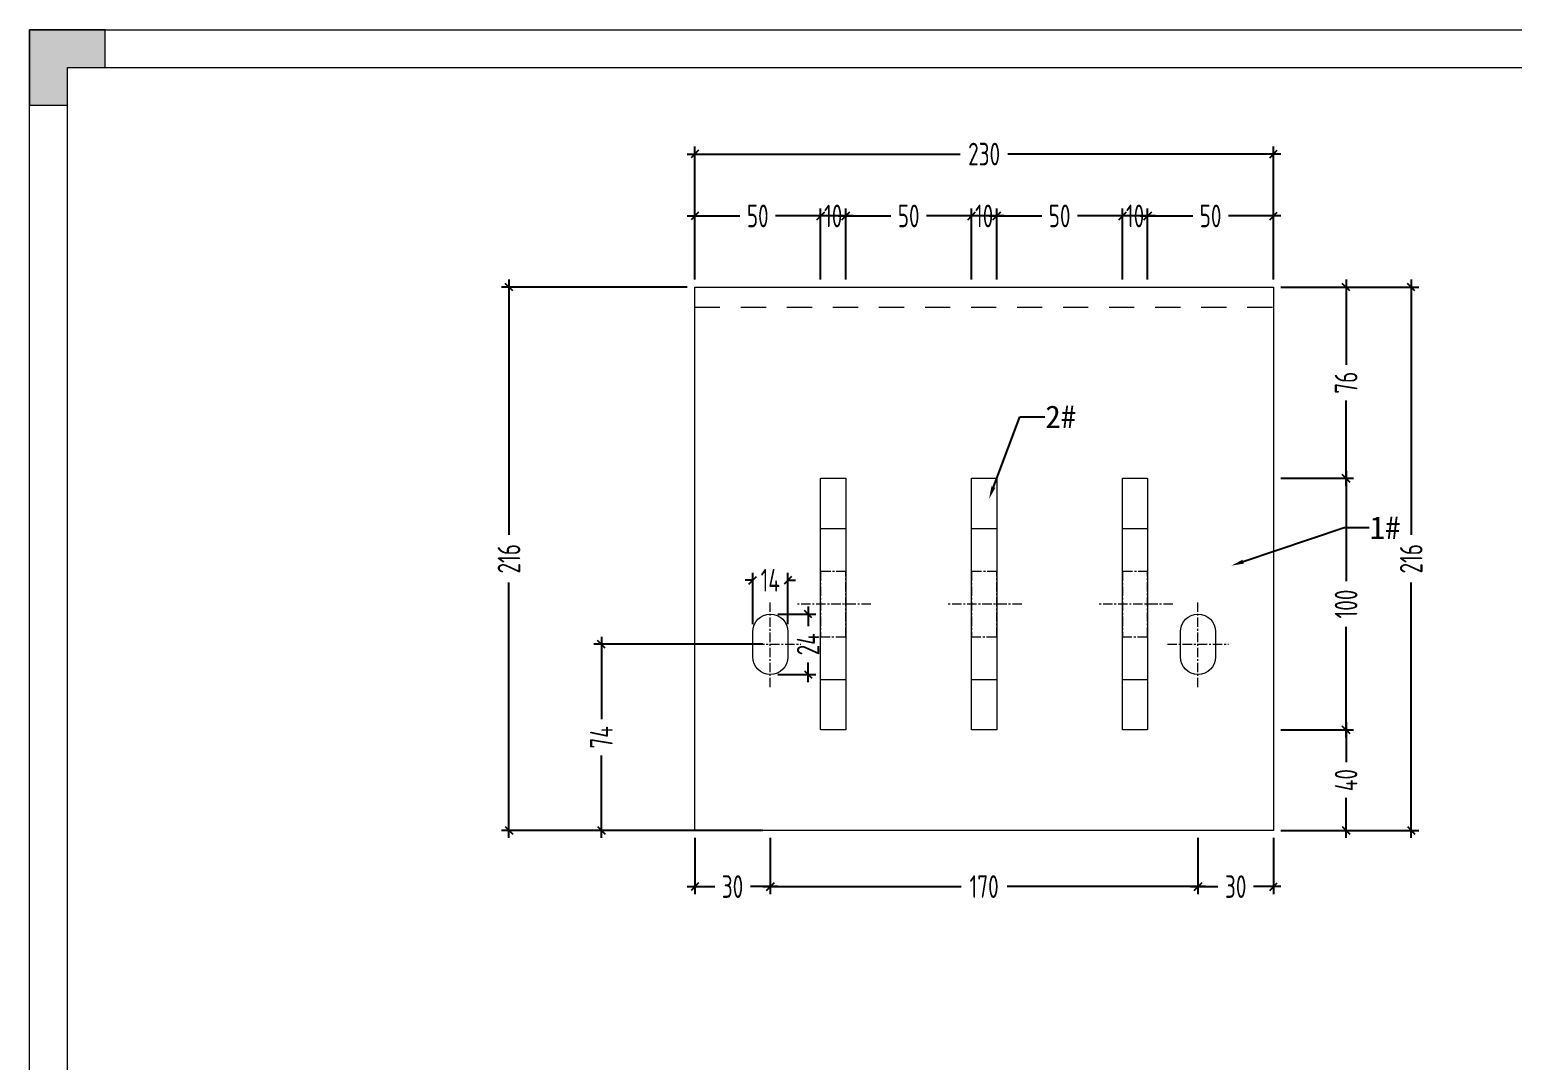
# Model space of a CAD drawing. Header units: millimetres. Extents: x 4 to 2106212, y -117026 to 198097.
# Drawn here: x 2096450 to 2097039, y 189629 to 190038 of the extents above; entities that cross this region are included whole.
import ezdxf
from ezdxf import colors
from ezdxf.entities.mleader import LeaderData, LeaderLine
from ezdxf.math import Vec2, Vec3

# ---------------------------------------------------------------- set-up
doc = ezdxf.new("R2010")
doc.units = ezdxf.units.MM
doc.linetypes.add('CENTER', pattern=[0.6, 0.375, -0.075, 0.075, -0.075])
doc.linetypes.add('CENTER2', pattern=[28.575, 19.05, -3.175, 3.175, -3.175])
doc.layers.add('HR-dimension', color=9, linetype='Continuous')
doc.layers.add('标注', color=9, linetype='Continuous')
for name, color, linetype, lineweight in [('加强板', 140, 'Continuous', 18), ('图框', 7, 'Continuous', 13), ('文本', 3, 'Continuous', 13), ('结构', 4, 'Continuous', 18), ('虚线', 1, 'CENTER2', 0)]:
    doc.layers.add(name, color=color, linetype=linetype, lineweight=lineweight)
doc.styles.add('Arial', font='arial.ttf')
doc.styles.add('hztxt', font='ros1.shx', dxfattribs={"width": 0.8, "bigfont": 'hztxt.shx'})
doc.dimstyles.new('DIM-3', dxfattribs={"dimscale": 3, "dimtxt": 3, "dimasz": 1, "dimexe": 1, "dimexo": 1, "dimgap": 1, "dimtad": 0, "dimdec": 1, "dimrnd": 0.0005, "dimzin": 9, "dimdsep": 46, "dimtxsty": 'hztxt', "dimblk": 'OBLIQUE', "dimcen": 0, "dimdle": 1, "dimclrd": 9, "dimclre": 9, "dimclrt": 2, "dimazin": 2, "dimtfac": 1, "dimtdec": 1, "dimtofl": 0, "dimtmove": 0, "dimatfit": 3, "dimfxl": 1, "dimarcsym": 2})

# ---------------------------------------------------------------- blocks, each defined once
blk = doc.blocks.new('GW-TK')
at = {"layer": '图框', "linetype": 'Continuous', "lineweight": 0}
h = blk.add_hatch(color=256, dxfattribs=at)
h.dxf.hatch_style = 1
h.paths.add_polyline_path([(927183.55, 464715.01), (927183.55, 464705.01), (927188.55, 464705.01), (927188.55, 464710.01), (927193.56, 464710.01), (927193.56, 464715.01)])
blk.add_lwpolyline([(927188.55, 464705.01), (927188.55, 464710.01), (927193.56, 464710.01), (927193.56, 464715.01), (927183.55, 464715.01), (927183.55, 464705.01)], close=True, dxfattribs=at)
at = {"layer": '图框'}
for points in [[(927183.55, 464715.01), (927603.55, 464715.01), (927603.55, 464418.01), (927183.55, 464418.01)], [(927188.55, 464710.01), (927598.55, 464710.01), (927598.55, 464423.01), (927188.55, 464423.01)]]:
    blk.add_lwpolyline(points, close=True, dxfattribs=at)
blk = doc.blocks.new('_Oblique')
at = {"color": 0, "linetype": 'ByBlock', "lineweight": -2}
blk.add_line((-0.5, -0.5), (0.5, 0.5), dxfattribs=at)
blk = doc.blocks.new('*D1831')
at = {"layer": 'Defpoints', "color": 0, "ltscale": 10, "transparency": 16777216}
for p in [(2096640.15, 189935.96), (2096714.01, 189935.96), (2096714.01, 189719.96)]:
    blk.add_point(p, dxfattribs=at)
at = {"layer": 'HR-dimension', "color": 9, "lineweight": -2, "ltscale": 10, "transparency": 16777216}
for p, q in [((2096711.01, 189935.96), (2096637.15, 189935.96)), ((2096640.15, 189938.96), (2096640.15, 189837.44)), ((2096640.15, 189716.96), (2096640.15, 189818.48)), ((2096711.01, 189719.96), (2096637.15, 189719.96))]:
    blk.add_line(p, q, dxfattribs=at)
at = {"layer": 'HR-dimension', "color": 9, "lineweight": -2, "ltscale": 10, "transparency": 16777216, "xscale": 3, "yscale": 3, "zscale": 3}
for p, rotation in [((2096640.15, 189935.96), 90), ((2096640.15, 189719.96), 270)]:
    blk.add_blockref('_Oblique', p, dxfattribs=dict(at, rotation=rotation))
at = {"layer": 'HR-dimension', "color": 2, "ltscale": 10, "transparency": 16777216, "insert": (2096640.15, 189827.96), "char_height": 9, "attachment_point": 5, "rotation": 90, "style": 'hztxt'}
blk.add_mtext('216', dxfattribs=at)
blk = doc.blocks.new('*D1832')
at = {"layer": 'Defpoints', "color": 0, "ltscale": 10, "transparency": 16777216}
for p in [(2096714.01, 189988.85), (2096714.01, 189935.96), (2096944.01, 189935.96)]:
    blk.add_point(p, dxfattribs=at)
at = {"layer": 'HR-dimension', "color": 9, "lineweight": -2, "ltscale": 10, "transparency": 16777216}
for p, q in [((2096711.01, 189988.85), (2096819.53, 189988.85)), ((2096714.01, 189938.96), (2096714.01, 189991.85)), ((2096947.01, 189988.85), (2096838.49, 189988.85)), ((2096944.01, 189938.96), (2096944.01, 189991.85))]:
    blk.add_line(p, q, dxfattribs=at)
at = {"layer": 'HR-dimension', "color": 9, "lineweight": -2, "ltscale": 10, "transparency": 16777216, "xscale": 3, "yscale": 3, "zscale": 3, "rotation": 180}
blk.add_blockref('_Oblique', (2096714.01, 189988.85), dxfattribs=at)
at = {"layer": 'HR-dimension', "color": 9, "lineweight": -2, "ltscale": 10, "transparency": 16777216, "xscale": 3, "yscale": 3, "zscale": 3}
blk.add_blockref('_Oblique', (2096944.01, 189988.85), dxfattribs=at)
at = {"layer": 'HR-dimension', "color": 2, "ltscale": 10, "transparency": 16777216, "insert": (2096829.01, 189988.85), "char_height": 9, "attachment_point": 5, "style": 'hztxt'}
blk.add_mtext('230', dxfattribs=at)
blk = doc.blocks.new('*U1814')
at = {"layer": '虚线', "color": 252}
blk.add_lwpolyline([(0, -5), (0, 5)], dxfattribs=at)
blk = doc.blocks.new('*U1815')
at = {"color": 0, "linetype": 'ByBlock', "lineweight": -2, "transparency": 16777216}
for p in [(0, 219.6), (0, 201.3), (0, 183), (0, 164.7), (0, 146.4), (0, 128.1), (0, 109.8), (0, 91.5), (0, 73.2), (0, 54.9), (0, 36.6), (0, 18.3), (0, 0)]:
    blk.add_blockref('*U1814', p, dxfattribs=at)
blk = doc.blocks.new('*D1821')
at = {"layer": 'Defpoints', "color": 0, "ltscale": 10, "transparency": 16777216}
for p in [(2096944.01, 189964.26), (2096894.01, 189935.96), (2096944.01, 189935.96)]:
    blk.add_point(p, dxfattribs=at)
at = {"layer": 'HR-dimension', "color": 9, "lineweight": -2, "ltscale": 10, "transparency": 16777216}
for p, q in [((2096894.01, 189938.96), (2096894.01, 189967.26)), ((2096944.01, 189938.96), (2096944.01, 189967.26)), ((2096891.01, 189964.26), (2096911.93, 189964.26)), ((2096947.01, 189964.26), (2096926.09, 189964.26))]:
    blk.add_line(p, q, dxfattribs=at)
at = {"layer": 'HR-dimension', "color": 9, "lineweight": -2, "ltscale": 10, "transparency": 16777216, "xscale": 3, "yscale": 3, "zscale": 3, "rotation": 180}
blk.add_blockref('_Oblique', (2096894.01, 189964.26), dxfattribs=at)
at = {"layer": 'HR-dimension', "color": 9, "lineweight": -2, "ltscale": 10, "transparency": 16777216, "xscale": 3, "yscale": 3, "zscale": 3}
blk.add_blockref('_Oblique', (2096944.01, 189964.26), dxfattribs=at)
at = {"layer": 'HR-dimension', "color": 2, "ltscale": 10, "transparency": 16777216, "insert": (2096919.01, 189964.26), "char_height": 9, "attachment_point": 5, "style": 'hztxt'}
blk.add_mtext('50', dxfattribs=at)
blk = doc.blocks.new('*D1827')
at = {"color": 9, "lineweight": -2, "transparency": 16777216}
for p, q in [((2096714.01, 189716.96), (2096714.01, 189694.63)), ((2096744.01, 189716.96), (2096744.01, 189694.63)), ((2096711.01, 189697.63), (2096721.93, 189697.63)), ((2096747.01, 189697.63), (2096736.09, 189697.63))]:
    blk.add_line(p, q, dxfattribs=at)
at = {"layer": 'Defpoints', "color": 0, "transparency": 16777216}
for p in [(2096714.01, 189719.96), (2096744.01, 189719.96), (2096714.01, 189697.63)]:
    blk.add_point(p, dxfattribs=at)
at = {"color": 9, "lineweight": -2, "transparency": 16777216, "xscale": 3, "yscale": 3, "zscale": 3, "rotation": 180}
blk.add_blockref('_Oblique', (2096714.01, 189697.63), dxfattribs=at)
at = {"color": 9, "lineweight": -2, "transparency": 16777216, "xscale": 3, "yscale": 3, "zscale": 3}
blk.add_blockref('_Oblique', (2096744.01, 189697.63), dxfattribs=at)
at = {"color": 2, "transparency": 16777216, "insert": (2096729.01, 189697.63), "char_height": 9, "attachment_point": 5, "style": 'hztxt'}
blk.add_mtext('30', dxfattribs=at)
blk = doc.blocks.new('*D1828')
at = {"color": 9, "lineweight": -2, "transparency": 16777216}
for p, q in [((2096744.01, 189716.96), (2096744.01, 189694.63)), ((2096914.01, 189716.96), (2096914.01, 189694.63)), ((2096741.01, 189697.63), (2096819.89, 189697.63)), ((2096917.01, 189697.63), (2096838.13, 189697.63))]:
    blk.add_line(p, q, dxfattribs=at)
at = {"layer": 'Defpoints', "color": 0, "transparency": 16777216}
for p in [(2096744.01, 189719.96), (2096914.01, 189719.96), (2096914.01, 189697.63)]:
    blk.add_point(p, dxfattribs=at)
at = {"color": 9, "lineweight": -2, "transparency": 16777216, "xscale": 3, "yscale": 3, "zscale": 3, "rotation": 180}
blk.add_blockref('_Oblique', (2096744.01, 189697.63), dxfattribs=at)
at = {"color": 9, "lineweight": -2, "transparency": 16777216, "xscale": 3, "yscale": 3, "zscale": 3}
blk.add_blockref('_Oblique', (2096914.01, 189697.63), dxfattribs=at)
at = {"color": 2, "transparency": 16777216, "insert": (2096829.01, 189697.63), "char_height": 9, "attachment_point": 5, "style": 'hztxt'}
blk.add_mtext('170', dxfattribs=at)
blk = doc.blocks.new('*D1816')
at = {"color": 9, "lineweight": -2, "transparency": 16777216}
for p, q in [((2096914.01, 189716.96), (2096914.01, 189694.63)), ((2096944.01, 189716.96), (2096944.01, 189694.63)), ((2096911.01, 189697.63), (2096921.93, 189697.63)), ((2096947.01, 189697.63), (2096936.09, 189697.63))]:
    blk.add_line(p, q, dxfattribs=at)
at = {"layer": 'Defpoints', "color": 0, "transparency": 16777216}
for p in [(2096914.01, 189719.96), (2096944.01, 189719.96), (2096944.01, 189697.63)]:
    blk.add_point(p, dxfattribs=at)
at = {"color": 9, "lineweight": -2, "transparency": 16777216, "xscale": 3, "yscale": 3, "zscale": 3, "rotation": 180}
blk.add_blockref('_Oblique', (2096914.01, 189697.63), dxfattribs=at)
at = {"color": 9, "lineweight": -2, "transparency": 16777216, "xscale": 3, "yscale": 3, "zscale": 3}
blk.add_blockref('_Oblique', (2096944.01, 189697.63), dxfattribs=at)
at = {"color": 2, "transparency": 16777216, "insert": (2096929.01, 189697.63), "char_height": 9, "attachment_point": 5, "style": 'hztxt'}
blk.add_mtext('30', dxfattribs=at)
blk = doc.blocks.new('*D1824')
at = {"color": 9, "lineweight": -2, "transparency": 16777216}
for p, q in [((2096747.01, 189805.96), (2096762.06, 189805.96)), ((2096759.06, 189808.96), (2096759.06, 189801.16)), ((2096747.01, 189781.96), (2096762.06, 189781.96)), ((2096759.06, 189778.96), (2096759.06, 189786.76))]:
    blk.add_line(p, q, dxfattribs=at)
at = {"layer": 'Defpoints', "color": 0, "transparency": 16777216}
for p in [(2096744.01, 189805.96), (2096744.01, 189781.96), (2096759.06, 189781.96)]:
    blk.add_point(p, dxfattribs=at)
at = {"color": 9, "lineweight": -2, "transparency": 16777216, "xscale": 3, "yscale": 3, "zscale": 3}
for p, rotation in [((2096759.06, 189805.96), 90), ((2096759.06, 189781.96), 270)]:
    blk.add_blockref('_Oblique', p, dxfattribs=dict(at, rotation=rotation))
at = {"color": 2, "transparency": 16777216, "insert": (2096759.06, 189793.96), "char_height": 9, "attachment_point": 5, "rotation": 90, "style": 'hztxt'}
blk.add_mtext('24', dxfattribs=at)
blk = doc.blocks.new('*D1825')
at = {"color": 9, "lineweight": -2, "transparency": 16777216}
for p, q in [((2096737.01, 189819.41), (2096734.01, 189819.41)), ((2096737.01, 189801.96), (2096737.01, 189822.41)), ((2096751.01, 189801.96), (2096751.01, 189822.41)), ((2096751.01, 189819.41), (2096754.01, 189819.41))]:
    blk.add_line(p, q, dxfattribs=at)
at = {"layer": 'Defpoints', "color": 0, "transparency": 16777216}
for p in [(2096737.01, 189819.41), (2096737.01, 189798.96), (2096751.01, 189798.96)]:
    blk.add_point(p, dxfattribs=at)
at = {"color": 9, "lineweight": -2, "transparency": 16777216, "xscale": 3, "yscale": 3, "zscale": 3}
blk.add_blockref('_Oblique', (2096737.01, 189819.41), dxfattribs=at)
at = {"color": 9, "lineweight": -2, "transparency": 16777216, "xscale": 3, "yscale": 3, "zscale": 3, "rotation": 180}
blk.add_blockref('_Oblique', (2096751.01, 189819.41), dxfattribs=at)
at = {"color": 2, "transparency": 16777216, "insert": (2096744.01, 189819.41), "char_height": 9, "attachment_point": 5, "style": 'hztxt'}
blk.add_mtext('14', dxfattribs=at)
blk = doc.blocks.new('*U1812')
at = {"layer": '结构', "color": 4}
blk.add_lwpolyline([(-7, -5), (-7, 5, -1), (7, 5), (7, -5, -1)], format="xyb", close=True, dxfattribs=at)
at = {"layer": '虚线', "color": 1, "linetype": 'CENTER', "ltscale": 10}
for p, q in [((0, -17.1), (0, 17.1)), ((-12.1, 0), (12.1, 0))]:
    blk.add_line(p, q, dxfattribs=at)
blk = doc.blocks.new('*U1813')
at = {"color": 0, "linetype": 'ByBlock', "lineweight": -2, "transparency": 16777216}
for p in [(0, 0), (170, 0)]:
    blk.add_blockref('*U1812', p, dxfattribs=at)
blk = doc.blocks.new('*D1845')
at = {"color": 9, "lineweight": -2, "transparency": 16777216}
for p, q in [((2096947.01, 189859.96), (2096975.89, 189859.96)), ((2096972.89, 189862.96), (2096972.89, 189819.08)), ((2096972.89, 189756.96), (2096972.89, 189800.84)), ((2096947.01, 189759.96), (2096975.89, 189759.96))]:
    blk.add_line(p, q, dxfattribs=at)
at = {"layer": 'Defpoints', "color": 0, "transparency": 16777216}
for p in [(2096944.01, 189859.96), (2096944.01, 189759.96), (2096972.89, 189759.96)]:
    blk.add_point(p, dxfattribs=at)
at = {"color": 9, "lineweight": -2, "transparency": 16777216, "xscale": 3, "yscale": 3, "zscale": 3}
for p, rotation in [((2096972.89, 189859.96), 90), ((2096972.89, 189759.96), 270)]:
    blk.add_blockref('_Oblique', p, dxfattribs=dict(at, rotation=rotation))
at = {"color": 2, "transparency": 16777216, "insert": (2096972.89, 189809.96), "char_height": 9, "attachment_point": 5, "rotation": 90, "style": 'hztxt'}
blk.add_mtext('100', dxfattribs=at)
blk = doc.blocks.new('*D1846')
at = {"color": 9, "lineweight": -2, "transparency": 16777216}
for p, q in [((2096947.01, 189935.96), (2096975.89, 189935.96)), ((2096972.89, 189938.96), (2096972.89, 189905.04)), ((2096972.89, 189856.96), (2096972.89, 189890.88)), ((2096947.01, 189859.96), (2096975.89, 189859.96))]:
    blk.add_line(p, q, dxfattribs=at)
at = {"layer": 'Defpoints', "color": 0, "transparency": 16777216}
for p in [(2096944.01, 189935.96), (2096972.89, 189935.96), (2096944.01, 189859.96)]:
    blk.add_point(p, dxfattribs=at)
at = {"color": 9, "lineweight": -2, "transparency": 16777216, "xscale": 3, "yscale": 3, "zscale": 3}
for p, rotation in [((2096972.89, 189935.96), 90), ((2096972.89, 189859.96), 270)]:
    blk.add_blockref('_Oblique', p, dxfattribs=dict(at, rotation=rotation))
at = {"color": 2, "transparency": 16777216, "insert": (2096972.89, 189897.96), "char_height": 9, "attachment_point": 5, "rotation": 90, "style": 'hztxt'}
blk.add_mtext('76', dxfattribs=at)
blk = doc.blocks.new('*D1847')
at = {"color": 9, "lineweight": -2, "transparency": 16777216}
for p, q in [((2096947.01, 189759.96), (2096975.89, 189759.96)), ((2096972.89, 189762.96), (2096972.89, 189747.04)), ((2096972.89, 189716.96), (2096972.89, 189732.88)), ((2096947.01, 189719.96), (2096975.89, 189719.96))]:
    blk.add_line(p, q, dxfattribs=at)
at = {"layer": 'Defpoints', "color": 0, "transparency": 16777216}
for p in [(2096944.01, 189759.96), (2096944.01, 189719.96), (2096972.89, 189719.96)]:
    blk.add_point(p, dxfattribs=at)
at = {"color": 9, "lineweight": -2, "transparency": 16777216, "xscale": 3, "yscale": 3, "zscale": 3}
for p, rotation in [((2096972.89, 189759.96), 90), ((2096972.89, 189719.96), 270)]:
    blk.add_blockref('_Oblique', p, dxfattribs=dict(at, rotation=rotation))
at = {"color": 2, "transparency": 16777216, "insert": (2096972.89, 189739.96), "char_height": 9, "attachment_point": 5, "rotation": 90, "style": 'hztxt'}
blk.add_mtext('40', dxfattribs=at)
blk = doc.blocks.new('*D1848')
at = {"color": 9, "lineweight": -2, "transparency": 16777216}
for p, q in [((2096947.01, 189935.96), (2097001.76, 189935.96)), ((2096998.76, 189938.96), (2096998.76, 189837.44)), ((2096998.76, 189716.96), (2096998.76, 189818.48)), ((2096947.01, 189719.96), (2097001.76, 189719.96))]:
    blk.add_line(p, q, dxfattribs=at)
at = {"layer": 'Defpoints', "color": 0, "transparency": 16777216}
for p in [(2096944.01, 189935.96), (2096944.01, 189719.96), (2096998.76, 189719.96)]:
    blk.add_point(p, dxfattribs=at)
at = {"color": 9, "lineweight": -2, "transparency": 16777216, "xscale": 3, "yscale": 3, "zscale": 3}
for p, rotation in [((2096998.76, 189935.96), 90), ((2096998.76, 189719.96), 270)]:
    blk.add_blockref('_Oblique', p, dxfattribs=dict(at, rotation=rotation))
at = {"color": 2, "transparency": 16777216, "insert": (2096998.76, 189827.96), "char_height": 9, "attachment_point": 5, "rotation": 90, "style": 'hztxt'}
blk.add_mtext('216', dxfattribs=at)
blk = doc.blocks.new('*D1849')
at = {"color": 9, "lineweight": -2, "transparency": 16777216}
for p, q in [((2096741.01, 189793.96), (2096673.86, 189793.96)), ((2096676.86, 189796.96), (2096676.86, 189764.16)), ((2096676.86, 189716.96), (2096676.86, 189749.76)), ((2096741.01, 189719.96), (2096673.86, 189719.96))]:
    blk.add_line(p, q, dxfattribs=at)
at = {"layer": 'Defpoints', "color": 0, "transparency": 16777216}
for p in [(2096744.01, 189793.96), (2096676.86, 189719.96), (2096744.01, 189719.96)]:
    blk.add_point(p, dxfattribs=at)
at = {"color": 9, "lineweight": -2, "transparency": 16777216, "xscale": 3, "yscale": 3, "zscale": 3}
for p, rotation in [((2096676.86, 189793.96), 90), ((2096676.86, 189719.96), 270)]:
    blk.add_blockref('_Oblique', p, dxfattribs=dict(at, rotation=rotation))
at = {"color": 2, "transparency": 16777216, "insert": (2096676.86, 189756.96), "char_height": 9, "attachment_point": 5, "rotation": 90, "style": 'hztxt'}
blk.add_mtext('74', dxfattribs=at)
blk = doc.blocks.new('*D1850')
at = {"color": 9, "lineweight": -2, "transparency": 16777216}
for p, q in [((2096884.01, 189938.96), (2096884.01, 189967.26)), ((2096894.01, 189938.96), (2096894.01, 189967.26)), ((2096897.01, 189964.26), (2096881.01, 189964.26))]:
    blk.add_line(p, q, dxfattribs=at)
at = {"layer": 'Defpoints', "color": 0, "transparency": 16777216}
for p in [(2096884.01, 189964.26), (2096884.01, 189935.96), (2096894.01, 189935.96)]:
    blk.add_point(p, dxfattribs=at)
at = {"color": 9, "lineweight": -2, "transparency": 16777216, "xscale": 3, "yscale": 3, "zscale": 3, "rotation": 180}
blk.add_blockref('_Oblique', (2096884.01, 189964.26), dxfattribs=at)
at = {"color": 9, "lineweight": -2, "transparency": 16777216, "xscale": 3, "yscale": 3, "zscale": 3}
blk.add_blockref('_Oblique', (2096894.01, 189964.26), dxfattribs=at)
at = {"color": 2, "transparency": 16777216, "insert": (2096889.01, 189964.26), "char_height": 9, "attachment_point": 5, "style": 'hztxt'}
blk.add_mtext('10', dxfattribs=at)
blk = doc.blocks.new('*D1852')
at = {"layer": 'Defpoints', "color": 0, "ltscale": 10, "transparency": 16777216}
for p in [(2096884.01, 189964.26), (2096834.01, 189935.96), (2096884.01, 189935.96)]:
    blk.add_point(p, dxfattribs=at)
at = {"layer": 'HR-dimension', "color": 9, "lineweight": -2, "ltscale": 10, "transparency": 16777216}
for p, q in [((2096834.01, 189938.96), (2096834.01, 189967.26)), ((2096884.01, 189938.96), (2096884.01, 189967.26)), ((2096831.01, 189964.26), (2096851.93, 189964.26)), ((2096887.01, 189964.26), (2096866.09, 189964.26))]:
    blk.add_line(p, q, dxfattribs=at)
at = {"layer": 'HR-dimension', "color": 9, "lineweight": -2, "ltscale": 10, "transparency": 16777216, "xscale": 3, "yscale": 3, "zscale": 3, "rotation": 180}
blk.add_blockref('_Oblique', (2096834.01, 189964.26), dxfattribs=at)
at = {"layer": 'HR-dimension', "color": 9, "lineweight": -2, "ltscale": 10, "transparency": 16777216, "xscale": 3, "yscale": 3, "zscale": 3}
blk.add_blockref('_Oblique', (2096884.01, 189964.26), dxfattribs=at)
at = {"layer": 'HR-dimension', "color": 2, "ltscale": 10, "transparency": 16777216, "insert": (2096859.01, 189964.26), "char_height": 9, "attachment_point": 5, "style": 'hztxt'}
blk.add_mtext('50', dxfattribs=at)
blk = doc.blocks.new('*D1851')
at = {"color": 9, "lineweight": -2, "transparency": 16777216}
for p, q in [((2096824.01, 189938.96), (2096824.01, 189967.26)), ((2096834.01, 189938.96), (2096834.01, 189967.26)), ((2096837.01, 189964.26), (2096821.01, 189964.26))]:
    blk.add_line(p, q, dxfattribs=at)
at = {"layer": 'Defpoints', "color": 0, "transparency": 16777216}
for p in [(2096824.01, 189964.26), (2096824.01, 189935.96), (2096834.01, 189935.96)]:
    blk.add_point(p, dxfattribs=at)
at = {"color": 9, "lineweight": -2, "transparency": 16777216, "xscale": 3, "yscale": 3, "zscale": 3, "rotation": 180}
blk.add_blockref('_Oblique', (2096824.01, 189964.26), dxfattribs=at)
at = {"color": 9, "lineweight": -2, "transparency": 16777216, "xscale": 3, "yscale": 3, "zscale": 3}
blk.add_blockref('_Oblique', (2096834.01, 189964.26), dxfattribs=at)
at = {"color": 2, "transparency": 16777216, "insert": (2096829.01, 189964.26), "char_height": 9, "attachment_point": 5, "style": 'hztxt'}
blk.add_mtext('10', dxfattribs=at)
blk = doc.blocks.new('*D1854')
at = {"layer": 'Defpoints', "color": 0, "ltscale": 10, "transparency": 16777216}
for p in [(2096824.01, 189964.26), (2096774.01, 189935.96), (2096824.01, 189935.96)]:
    blk.add_point(p, dxfattribs=at)
at = {"layer": 'HR-dimension', "color": 9, "lineweight": -2, "ltscale": 10, "transparency": 16777216}
for p, q in [((2096774.01, 189938.96), (2096774.01, 189967.26)), ((2096824.01, 189938.96), (2096824.01, 189967.26)), ((2096771.01, 189964.26), (2096791.93, 189964.26)), ((2096827.01, 189964.26), (2096806.09, 189964.26))]:
    blk.add_line(p, q, dxfattribs=at)
at = {"layer": 'HR-dimension', "color": 9, "lineweight": -2, "ltscale": 10, "transparency": 16777216, "xscale": 3, "yscale": 3, "zscale": 3, "rotation": 180}
blk.add_blockref('_Oblique', (2096774.01, 189964.26), dxfattribs=at)
at = {"layer": 'HR-dimension', "color": 9, "lineweight": -2, "ltscale": 10, "transparency": 16777216, "xscale": 3, "yscale": 3, "zscale": 3}
blk.add_blockref('_Oblique', (2096824.01, 189964.26), dxfattribs=at)
at = {"layer": 'HR-dimension', "color": 2, "ltscale": 10, "transparency": 16777216, "insert": (2096799.01, 189964.26), "char_height": 9, "attachment_point": 5, "style": 'hztxt'}
blk.add_mtext('50', dxfattribs=at)
blk = doc.blocks.new('*D1853')
at = {"color": 9, "lineweight": -2, "transparency": 16777216}
for p, q in [((2096764.01, 189938.96), (2096764.01, 189967.26)), ((2096774.01, 189938.96), (2096774.01, 189967.26)), ((2096777.01, 189964.26), (2096761.01, 189964.26))]:
    blk.add_line(p, q, dxfattribs=at)
at = {"layer": 'Defpoints', "color": 0, "transparency": 16777216}
for p in [(2096764.01, 189964.26), (2096764.01, 189935.96), (2096774.01, 189935.96)]:
    blk.add_point(p, dxfattribs=at)
at = {"color": 9, "lineweight": -2, "transparency": 16777216, "xscale": 3, "yscale": 3, "zscale": 3, "rotation": 180}
blk.add_blockref('_Oblique', (2096764.01, 189964.26), dxfattribs=at)
at = {"color": 9, "lineweight": -2, "transparency": 16777216, "xscale": 3, "yscale": 3, "zscale": 3}
blk.add_blockref('_Oblique', (2096774.01, 189964.26), dxfattribs=at)
at = {"color": 2, "transparency": 16777216, "insert": (2096769.01, 189964.26), "char_height": 9, "attachment_point": 5, "style": 'hztxt'}
blk.add_mtext('10', dxfattribs=at)
blk = doc.blocks.new('*D1855')
at = {"layer": 'Defpoints', "color": 0, "ltscale": 10, "transparency": 16777216}
for p in [(2096764.01, 189964.26), (2096714.01, 189935.96), (2096764.01, 189935.96)]:
    blk.add_point(p, dxfattribs=at)
at = {"layer": 'HR-dimension', "color": 9, "lineweight": -2, "ltscale": 10, "transparency": 16777216}
for p, q in [((2096714.01, 189938.96), (2096714.01, 189967.26)), ((2096764.01, 189938.96), (2096764.01, 189967.26)), ((2096711.01, 189964.26), (2096731.93, 189964.26)), ((2096767.01, 189964.26), (2096746.09, 189964.26))]:
    blk.add_line(p, q, dxfattribs=at)
at = {"layer": 'HR-dimension', "color": 9, "lineweight": -2, "ltscale": 10, "transparency": 16777216, "xscale": 3, "yscale": 3, "zscale": 3, "rotation": 180}
blk.add_blockref('_Oblique', (2096714.01, 189964.26), dxfattribs=at)
at = {"layer": 'HR-dimension', "color": 9, "lineweight": -2, "ltscale": 10, "transparency": 16777216, "xscale": 3, "yscale": 3, "zscale": 3}
blk.add_blockref('_Oblique', (2096764.01, 189964.26), dxfattribs=at)
at = {"layer": 'HR-dimension', "color": 2, "ltscale": 10, "transparency": 16777216, "insert": (2096739.01, 189964.26), "char_height": 9, "attachment_point": 5, "style": 'hztxt'}
blk.add_mtext('50', dxfattribs=at)

msp = doc.modelspace()

# ---------------------------------------------------------------- linework, layer by layer
at = {"layer": '加强板', "color": 3}
for points in [[(2096764.014, 189859.9566), (2096774.014, 189859.9566), (2096774.014, 189759.9566), (2096764.014, 189759.9566)], [(2096824.014, 189859.9566), (2096834.014, 189859.9566), (2096834.014, 189759.9566), (2096824.014, 189759.9566)], [(2096884.014, 189859.9566), (2096894.014, 189859.9566), (2096894.014, 189759.9566), (2096884.014, 189759.9566)]]:
    msp.add_lwpolyline(points, close=True, dxfattribs=at)
for points in [[(2096764.014, 189839.9566), (2096774.014, 189839.9566)], [(2096824.014, 189839.9566), (2096834.014, 189839.9566)], [(2096884.014, 189839.9566), (2096894.014, 189839.9566)], [(2096764.014, 189779.9566), (2096774.014, 189779.9566)], [(2096824.014, 189779.9566), (2096834.014, 189779.9566)], [(2096884.014, 189779.9566), (2096894.014, 189779.9566)]]:
    msp.add_lwpolyline(points, dxfattribs=at)
at = {"layer": '结构', "color": 6}
msp.add_lwpolyline([(2096714.014, 189935.9566), (2096944.014, 189935.9566), (2096944.014, 189719.9566), (2096714.014, 189719.9566)], close=True, dxfattribs=at)
at = {"layer": '虚线', "color": 1, "linetype": 'CENTER', "ltscale": 10}
for points in [[(2096774.014, 189822.9566), (2096764.014, 189822.9566), (2096764.014, 189796.9566), (2096774.014, 189796.9566)], [(2096834.014, 189822.9566), (2096824.014, 189822.9566), (2096824.014, 189796.9566), (2096834.014, 189796.9566)], [(2096894.014, 189822.9566), (2096884.014, 189822.9566), (2096884.014, 189796.9566), (2096894.014, 189796.9566)]]:
    msp.add_lwpolyline(points, close=True, dxfattribs=at)
for points in [[(2096784.014, 189809.9566), (2096754.014, 189809.9566)], [(2096844.014, 189809.9566), (2096814.014, 189809.9566)], [(2096904.014, 189809.9566), (2096874.014, 189809.9566)]]:
    msp.add_lwpolyline(points, dxfattribs=at)

# ---------------------------------------------------------------- block references
at = {"color": 252, "xscale": -1, "rotation": 270}
msp.add_blockref('*U1815', (2096719.014, 189927.9566), dxfattribs=at)
msp.add_blockref('*U1813', (2096744.014, 189793.9566))
at = {"layer": '文本', "xscale": 3, "yscale": 3, "zscale": 3}
msp.add_blockref('GW-TK', (-685101.0345, -1204106.72), dxfattribs=at)

# ---------------------------------------------------------------- dimensions: what is measured, and where the dimension line sits
for base, p1, p2, picture, middle in [((2096764.014, 189964.2587), (2096774.014, 189935.9566), (2096764.014, 189935.9566), '*D1853', (2096769.014, 189964.2587)), ((2096824.014, 189964.2587), (2096834.014, 189935.9566), (2096824.014, 189935.9566), '*D1851', (2096829.014, 189964.2587)), ((2096884.014, 189964.2587), (2096894.014, 189935.9566), (2096884.014, 189935.9566), '*D1850', (2096889.014, 189964.2587))]:
    dim = msp.add_linear_dim(base=base, p1=p1, p2=p2, dimstyle='DIM-3')
    dim.commit()
    dim.dimension.update_dxf_attribs({"geometry": picture, "text_midpoint": middle, "dimtype": 160})
for base, p1, p2, picture, middle in [((2096972.886, 189935.9566), (2096944.014, 189859.9566), (2096944.014, 189935.9566), '*D1846', (2096972.886, 189897.9566)), ((2096998.7605, 189719.9566), (2096944.014, 189935.9566), (2096944.014, 189719.9566), '*D1848', (2096998.7605, 189827.9566)), ((2096972.886, 189759.9566), (2096944.014, 189859.9566), (2096944.014, 189759.9566), '*D1845', (2096972.886, 189809.9566)), ((2096759.06, 189781.9566), (2096744.014, 189805.9566), (2096744.014, 189781.9566), '*D1824', (2096759.06, 189793.9566)), ((2096676.8622, 189719.9566), (2096744.014, 189793.9566), (2096744.014, 189719.9566), '*D1849', (2096676.8622, 189756.9566)), ((2096972.886, 189719.9566), (2096944.014, 189759.9566), (2096944.014, 189719.9566), '*D1847', (2096972.886, 189739.9566))]:
    dim = msp.add_linear_dim(base=base, p1=p1, p2=p2, angle=90, dimstyle='DIM-3')
    dim.commit()
    dim.dimension.update_dxf_attribs({"geometry": picture, "text_midpoint": middle})
for base, p1, p2, picture, middle in [((2096737.014, 189819.4117), (2096751.014, 189798.9566), (2096737.014, 189798.9566), '*D1825', (2096744.014, 189819.4117)), ((2096714.014, 189697.6334), (2096744.014, 189719.9566), (2096714.014, 189719.9566), '*D1827', (2096729.014, 189697.6334)), ((2096914.014, 189697.6334), (2096744.014, 189719.9566), (2096914.014, 189719.9566), '*D1828', (2096829.014, 189697.6334)), ((2096944.014, 189697.6334), (2096914.014, 189719.9566), (2096944.014, 189719.9566), '*D1816', (2096929.014, 189697.6334))]:
    dim = msp.add_linear_dim(base=base, p1=p1, p2=p2, dimstyle='DIM-3')
    dim.commit()
    dim.dimension.update_dxf_attribs({"geometry": picture, "text_midpoint": middle})
at = {"layer": 'HR-dimension', "ltscale": 10}
for base, p1, p2, picture, middle in [((2096714.014, 189988.853), (2096944.014, 189935.9566), (2096714.014, 189935.9566), '*D1832', (2096829.014, 189988.853)), ((2096764.014, 189964.2587), (2096714.014, 189935.9566), (2096764.014, 189935.9566), '*D1855', (2096739.014, 189964.2587)), ((2096824.014, 189964.2587), (2096774.014, 189935.9566), (2096824.014, 189935.9566), '*D1854', (2096799.014, 189964.2587)), ((2096884.014, 189964.2587), (2096834.014, 189935.9566), (2096884.014, 189935.9566), '*D1852', (2096859.014, 189964.2587)), ((2096944.014, 189964.2587), (2096894.014, 189935.9566), (2096944.014, 189935.9566), '*D1821', (2096919.014, 189964.2587))]:
    dim = msp.add_linear_dim(base=base, p1=p1, p2=p2, dimstyle='DIM-3', dxfattribs=at)
    dim.commit()
    dim.dimension.update_dxf_attribs({"geometry": picture, "text_midpoint": middle})
dim = msp.add_linear_dim(base=(2096640.1543, 189935.9566), p1=(2096714.014, 189719.9566), p2=(2096714.014, 189935.9566), angle=90, dimstyle='DIM-3', dxfattribs=at)
dim.commit()
dim.dimension.update_dxf_attribs({"geometry": '*D1831', "text_midpoint": (2096640.1543, 189827.9566)})

# ---------------------------------------------------------------- leaders
at = {"layer": '标注', "color": 6}
ml = msp.add_multileader_mtext('Standard', dxfattribs=at)
ml.set_content('{\\fSimSun|b0|i0|c134|p2;2#}', color=6, style='Arial')
ml.set_leader_properties(color=9)
ml.build(insert=Vec2(0, 0))
ml.multileader.update_dxf_attribs({"dogleg_length": 100, "arrow_head_size": 5})
ctx = ml.context
ctx.base_point, ctx.char_height, ctx.arrow_head_size, ctx.landing_gap_size, ctx.plane_origin = Vec3(2096853.1488, 189884.4126), 9, 5, 0.2, Vec3(2096773.1933, 320930.4194)
notes = []
notes.append((ctx, [(0, (1, 1, 0), (2096843.1488, 189884.4126), (1, 0), 10, [(0, [(2096830.9675, 189851.7726)], 0, [])])]))
ctx.mtext.insert, ctx.mtext.width, ctx.mtext.defined_height, ctx.mtext.flow_direction = Vec3(2096853.3488, 189888.9126), 100, 36.9267, 5
ml = msp.add_multileader_mtext('Standard', dxfattribs=at)
ml.set_content('{\\fSimSun|b0|i0|c134|p2;1#}', color=6, style='Arial')
ml.set_leader_properties(color=9)
ml.build(insert=Vec2(0, 0))
ml.multileader.update_dxf_attribs({"dogleg_length": 100, "arrow_head_size": 5})
ctx = ml.context
ctx.base_point, ctx.char_height, ctx.arrow_head_size, ctx.landing_gap_size, ctx.plane_origin = Vec3(2096982.0578, 189840.3413), 9, 5, 0.2, Vec3(2096922.1966, 320861.5119)
notes.append((ctx, [(0, (1, 1, 0), (2096972.0578, 189840.3413), (1, 0), 10, [(0, [(2096927.2496, 189825.2145)], 0, [])])]))
ctx.mtext.insert, ctx.mtext.width, ctx.mtext.defined_height, ctx.mtext.flow_direction = Vec3(2096982.2578, 189844.8413), 100, 36.9267, 5
for ctx, leaders in notes:
    for number, flags, end, landing, length, lines in leaders:
        leader = LeaderData()
        leader.index, (leader.has_last_leader_line, leader.has_dogleg_vector, leader.attachment_direction) = number, flags
        leader.last_leader_point, leader.dogleg_vector, leader.dogleg_length = Vec3(end), Vec3(landing), length
        for number, points, colour, breaks in lines:
            line = LeaderLine()
            line.index, line.vertices, line.color, line.breaks = number, Vec3.list(points), colors.encode_raw_color(colour), breaks
            leader.lines.append(line)
        ctx.leaders.append(leader)

doc.saveas('drawing.dxf')
